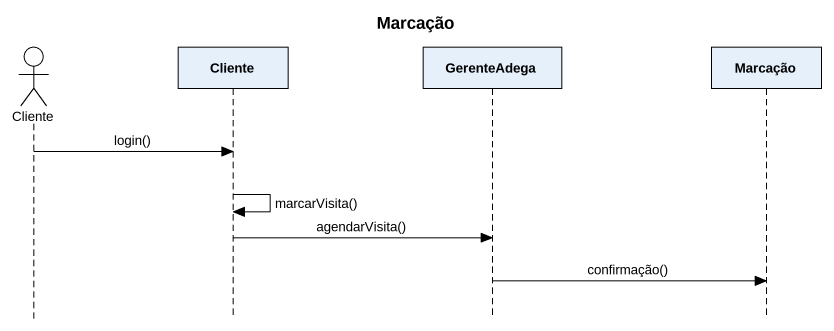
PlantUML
@startuml
title Marcação
hide footbox
actor Cliente
participant "Cliente" as Cliente_2
participant GerenteAdega
participant Marcação

Cliente -> Cliente_2 : login()
Cliente_2 -> Cliente_2 : marcarVisita()
Cliente_2 -> GerenteAdega : agendarVisita()
GerenteAdega -> Marcação : confirmação()
@enduml
